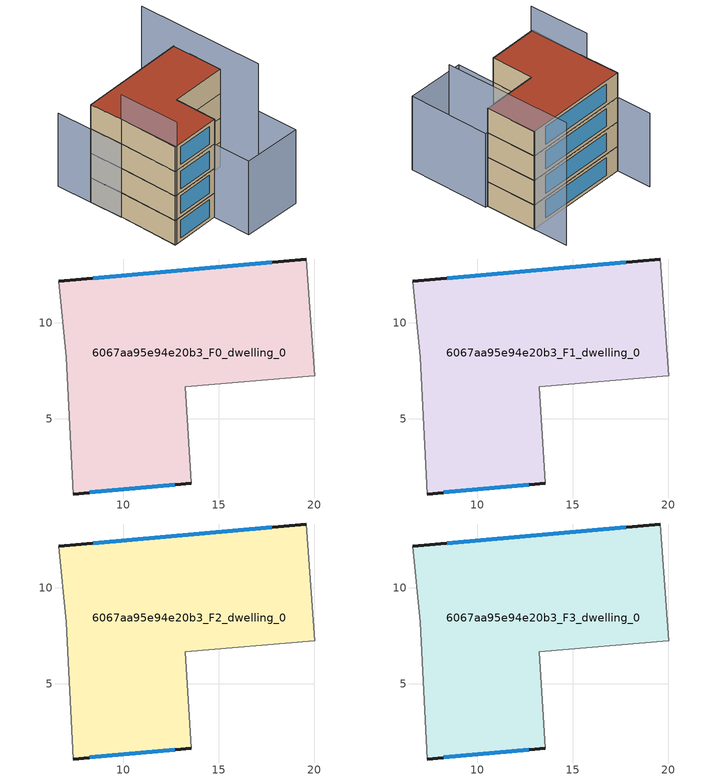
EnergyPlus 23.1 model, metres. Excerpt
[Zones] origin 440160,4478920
6067aa95e94e20b3_F0_dwelling_0
 floor ground (EU_floor_Construction): 20.02,7.24 19.56,13.34 6.64,12.17 7.02,8.21 7.4,1.06 13.56,1.63 13.24,6.65 z0
 wall outside (EU_wall_Construction): 6.64,12.17 19.56,13.34 / 13.56,1.63 7.4,1.06 z0:3
 wall adiabatic (EU_wall_Construction): 19.56,13.34 20.02,7.24 13.24,6.65 13.56,1.63 / 7.4,1.06 7.02,8.21 6.64,12.17 z0:3
 window (EU_Window_Construction): 8.43,12.33 17.77,13.18 / 12.71,1.55 8.26,1.14 z0.42:2.58
6067aa95e94e20b3_F1_dwelling_0
 floor to 6067aa95e94e20b3_F0_dwelling_0 (EU_floor_Construction): 20.02,7.24 19.56,13.34 6.63,12.17 7.02,8.21 7.4,1.06 13.56,1.63 13.24,6.65 z3
 wall outside (EU_wall_Construction): 6.64,12.17 19.56,13.34 / 13.56,1.63 7.4,1.06 z3:6
 wall adiabatic (EU_wall_Construction): 19.56,13.34 20.02,7.24 13.24,6.65 13.56,1.63 / 7.4,1.06 7.02,8.21 6.64,12.17 z3:6
 window (EU_Window_Construction): 8.43,12.33 17.77,13.18 / 12.71,1.55 8.26,1.14 z3.42:5.58
6067aa95e94e20b3_F2_dwelling_0
 floor to 6067aa95e94e20b3_F1_dwelling_0 (EU_floor_Construction): 20.02,7.24 19.56,13.34 6.63,12.17 7.02,8.21 7.4,1.06 13.56,1.63 13.24,6.65 z6
 wall outside (EU_wall_Construction): 6.64,12.17 19.56,13.34 / 13.56,1.63 7.4,1.06 z6:9
 wall adiabatic (EU_wall_Construction): 19.56,13.34 20.02,7.24 13.24,6.65 13.56,1.63 / 7.4,1.06 7.02,8.21 6.64,12.17 z6:9
 window (EU_Window_Construction): 8.43,12.33 17.77,13.18 / 12.71,1.55 8.26,1.14 z6.42:8.58
6067aa95e94e20b3_F3_dwelling_0
 floor to 6067aa95e94e20b3_F2_dwelling_0 (EU_floor_Construction): 20.02,7.24 19.56,13.34 6.63,12.17 7.02,8.21 7.4,1.06 13.56,1.63 13.24,6.65 z9
 wall outside (EU_wall_Construction): 6.64,12.17 19.56,13.34 / 13.56,1.63 7.4,1.06 z9:12
 wall adiabatic (EU_wall_Construction): 19.56,13.34 20.02,7.24 13.24,6.65 13.56,1.63 / 7.4,1.06 7.02,8.21 6.64,12.17 z9:12
 window (EU_Window_Construction): 8.43,12.33 17.77,13.18 / 12.71,1.55 8.26,1.14 z9.42:11.58
 roof outside (EU_roof_Construction): 19.56,13.34 20.02,7.24 13.24,6.65 13.56,1.63 7.4,1.06 7.02,8.21 6.64,12.17 z12
shading: 6.28,16.35 6.96,8.21 / 20.27,7.26 20.93,-2.42 / 20.93,-2.42 13.85,-2.91 / 13.85,-2.91 13.18,6.77 / 13.18,6.77 20.27,7.26 z0:9; 20.42,2.3 19.18,17.46 / 7.02,8.21 7.61,1 z0:15
[Building]
EU S2 Campaign: North Axis=0; Terrain=City; Solar Distribution=FullExterior
[Site:Location]
Madrid: Latitude=40.5; Longitude=-3.5; Time Zone=1; Elevation=609
[SizingPeriod:WeatherFileDays]
AnnualSizingPeriod: Begin Month=1; Begin Day of Month=1; End Month=12; End Day of Month=31; Day of Week for Start Day=Monday; Use Weather File Daylight Saving Period=No; Use Weather File Rain and Snow Indicators=No
[MATERIAL]
EU_InternalMass_Material: Roughness=MediumRough; Thickness=0.1; Conductivity=1; Density=1800; Specific Heat=900; Thermal Absorptance=0.9; Solar Absorptance=0.7; Visible Absorptance=0.7
[MATERIAL:NOMASS] Roughness=MediumRough; Thermal Absorptance=0.9; Solar Absorptance=0.7; Visible Absorptance=0.7
Name | Thermal Resistance
EU_wall_NoMass | 1.60022
EU_roof_NoMass | 1.57597
EU_floor_NoMass | 0.470652
[WINDOWMATERIAL:SIMPLEGLAZINGSYSTEM]
EU_Window_SimpleGlazing: UFactor=3.28802; Solar Heat Gain Coefficient=0.85; Visible Transmittance=0.85
[CONSTRUCTION]
EU_wall_Construction: EU_wall_NoMass
EU_roof_Construction: EU_roof_NoMass
EU_floor_Construction: EU_floor_NoMass
EU_InternalMass_Construction: EU_InternalMass_Material
EU_Window_Construction: EU_Window_SimpleGlazing
[ZONE] Type=1; Multiplier=1; Ceiling Height=autocalculate; Floor Area=autocalculate; Part of Total Floor Area=Yes
Name | Volume
6067aa95e94e20b3_F0_dwelling_0 | 329.459
6067aa95e94e20b3_F1_dwelling_0; 6067aa95e94e20b3_F2_dwelling_0; 6067aa95e94e20b3_F3_dwelling_0 | 329.461
[INTERNALMASS] Construction=EU_InternalMass_Construction; Surface Area=109.82
Name | Zone or ZoneList
6067aa95e94e20b3_F0_dwelling_0_EU_InternalMass | 6067aa95e94e20b3_F0_dwelling_0
6067aa95e94e20b3_F1_dwelling_0_EU_InternalMass | 6067aa95e94e20b3_F1_dwelling_0
6067aa95e94e20b3_F2_dwelling_0_EU_InternalMass | 6067aa95e94e20b3_F2_dwelling_0
6067aa95e94e20b3_F3_dwelling_0_EU_InternalMass | 6067aa95e94e20b3_F3_dwelling_0
[OTHEREQUIPMENT] Fuel Type=Electricity; Design Level Calculation Method=Watts/Area; Power per Zone Floor Area=1; Fraction Latent=0; Fraction Radiant=0; Fraction Lost=0; Carbon Dioxide Generation Rate=0; EndUse Subcategory=EU_Step8_InternalGains
Name | Zone or ZoneList or Space or SpaceList | Schedule
EU_Step8_InternalGain_6067aa95e94e20b3_F0_dwelling_0_f000 | 6067aa95e94e20b3_F0_dwelling_0 | EU_Step8_GainSchedule_6067aa95e94e20b3_F0_dwelling_0_f000
EU_Step8_InternalGain_6067aa95e94e20b3_F1_dwelling_0_f000 | 6067aa95e94e20b3_F1_dwelling_0 | EU_Step8_GainSchedule_6067aa95e94e20b3_F1_dwelling_0_f000
EU_Step8_InternalGain_6067aa95e94e20b3_F2_dwelling_0_f000 | 6067aa95e94e20b3_F2_dwelling_0 | EU_Step8_GainSchedule_6067aa95e94e20b3_F2_dwelling_0_f000
EU_Step8_InternalGain_6067aa95e94e20b3_F3_dwelling_0_f000 | 6067aa95e94e20b3_F3_dwelling_0 | EU_Step8_GainSchedule_6067aa95e94e20b3_F3_dwelling_0_f000
[ZONEVENTILATION:DESIGNFLOWRATE] Schedule=EU_AlwaysOn; Design Flow Rate Calculation Method=AirChanges/Hour; Air Changes per Hour=0.480704; Ventilation Type=Natural; Fan Pressure Rise=0; Fan Total Efficiency=1; Constant Term Coefficient=1; Temperature Term Coefficient=0; Velocity Term Coefficient=0; Velocity Squared Term Coefficient=0; Minimum Indoor Temperature=-100; Maximum Indoor Temperature=100; Delta Temperature=-100; Minimum Outdoor Temperature=-100; Maximum Outdoor Temperature=100; Maximum Wind Speed=40
Name | Zone or ZoneList or Space or SpaceList
EU_ConstantAir_6067aa95e94e20b3_F0_dwelling_0 | 6067aa95e94e20b3_F0_dwelling_0
EU_ConstantAir_6067aa95e94e20b3_F1_dwelling_0 | 6067aa95e94e20b3_F1_dwelling_0
EU_ConstantAir_6067aa95e94e20b3_F2_dwelling_0 | 6067aa95e94e20b3_F2_dwelling_0
EU_ConstantAir_6067aa95e94e20b3_F3_dwelling_0 | 6067aa95e94e20b3_F3_dwelling_0
[HVACTEMPLATE:THERMOSTAT] Constant Heating Setpoint=20; Constant Cooling Setpoint=50
EU_HeatOnly_6067aa95e94e20b3_F0_dwelling_0; EU_HeatOnly_6067aa95e94e20b3_F1_dwelling_0; EU_HeatOnly_6067aa95e94e20b3_F2_dwelling_0; EU_HeatOnly_6067aa95e94e20b3_F3_dwelling_0
[HVACTEMPLATE:ZONE:IDEALLOADSAIRSYSTEM] System Availability Schedule=EU_AlwaysOn; Maximum Heating Supply Air Temperature=50; Minimum Cooling Supply Air Temperature=13; Maximum Heating Supply Air Humidity Ratio=0.0156; Minimum Cooling Supply Air Humidity Ratio=0.0077; Heating Limit=NoLimit; Cooling Limit=NoLimit; Heating Availability Schedule=EU_AlwaysOn; Cooling Availability Schedule=EU_CoolingOff; Dehumidification Control Type=ConstantSensibleHeatRatio; Cooling Sensible Heat Ratio=0.7; Dehumidification Setpoint=60; Humidification Control Type=None; Humidification Setpoint=30; Outdoor Air Method=None; Outdoor Air Flow Rate per Person=0.00944; Outdoor Air Flow Rate per Zone Floor Area=0; Outdoor Air Flow Rate per Zone=0; Demand Controlled Ventilation Type=None; Outdoor Air Economizer Type=NoEconomizer; Heat Recovery Type=None; Sensible Heat Recovery Effectiveness=0.7; Latent Heat Recovery Effectiveness=0.65
Name | Template Thermostat
6067aa95e94e20b3_F0_dwelling_0 | EU_HeatOnly_6067aa95e94e20b3_F0_dwelling_0
6067aa95e94e20b3_F1_dwelling_0 | EU_HeatOnly_6067aa95e94e20b3_F1_dwelling_0
6067aa95e94e20b3_F2_dwelling_0 | EU_HeatOnly_6067aa95e94e20b3_F2_dwelling_0
6067aa95e94e20b3_F3_dwelling_0 | EU_HeatOnly_6067aa95e94e20b3_F3_dwelling_0
[SIZING:ZONE] Zone Cooling Design Supply Air Temperature Input Method=SupplyAirTemperature; Zone Cooling Design Supply Air Temperature=13; Zone Heating Design Supply Air Temperature Input Method=SupplyAirTemperature; Zone Heating Design Supply Air Temperature=50; Zone Cooling Design Supply Air Humidity Ratio=0.008; Zone Heating Design Supply Air Humidity Ratio=0.008; Cooling Design Air Flow Method=DesignDay; Cooling Design Air Flow Rate=0; Cooling Minimum Air Flow per Zone Floor Area=0.000762; Cooling Minimum Air Flow=0; Cooling Minimum Air Flow Fraction=0.2; Heating Design Air Flow Method=DesignDay; Heating Design Air Flow Rate=0; Heating Maximum Air Flow per Zone Floor Area=0.002032; Heating Maximum Air Flow=0.141576; Heating Maximum Air Flow Fraction=0.3; Account for Dedicated Outdoor Air System=No; Dedicated Outdoor Air System Control Strategy=NeutralSupplyAir; Dedicated Outdoor Air Low Setpoint Temperature for Design=autosize; Dedicated Outdoor Air High Setpoint Temperature for Design=autosize; Zone Load Sizing Method=Sensible Load Only No Latent Load; Zone Latent Cooling Design Supply Air Humidity Ratio Input Method=HumidityRatioDifference; Zone Cooling Design Supply Air Humidity Ratio Difference=0.005; Zone Latent Heating Design Supply Air Humidity Ratio Input Method=HumidityRatioDifference; Zone Humidification Design Supply Air Humidity Ratio Difference=0.005
6067aa95e94e20b3_F0_dwelling_0; 6067aa95e94e20b3_F1_dwelling_0; 6067aa95e94e20b3_F2_dwelling_0; 6067aa95e94e20b3_F3_dwelling_0
[SCHEDULE:CONSTANT]
Name | Hourly Value
EU_AlwaysOn | 1
EU_CoolingOff | 0
[SCHEDULE:FILE] Column Number=1; Rows to Skip at Top=0; Number of Hours of Data=8760; Column Separator=Comma; Interpolate to Timestep=No; Minutes per Item=60; Adjust Schedule for Daylight Savings=Yes
Name | File
EU_Step8_GainSchedule_6067aa95e94e20b3_F0_dwelling_0_f000 | ../../schedules/6067aa95e94e20b3/6067aa95e94e20b3_F0_dwelling_0_f000_gain.csv
EU_Step8_GainSchedule_6067aa95e94e20b3_F1_dwelling_0_f000 | ../../schedules/6067aa95e94e20b3/6067aa95e94e20b3_F1_dwelling_0_f000_gain.csv
EU_Step8_GainSchedule_6067aa95e94e20b3_F2_dwelling_0_f000 | ../../schedules/6067aa95e94e20b3/6067aa95e94e20b3_F2_dwelling_0_f000_gain.csv
EU_Step8_GainSchedule_6067aa95e94e20b3_F3_dwelling_0_f000 | ../../schedules/6067aa95e94e20b3/6067aa95e94e20b3_F3_dwelling_0_f000_gain.csv
